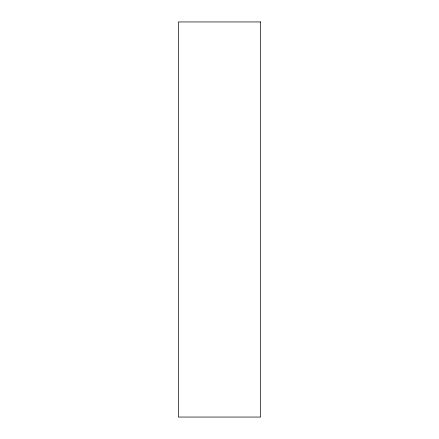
<?xml version="1.0" encoding="UTF-8"?>
<svg xmlns="http://www.w3.org/2000/svg" width="439" height="439" viewBox="0 0 439 439"><rect width="100%" height="100%" fill="white"/><g stroke="black" fill="none" stroke-linecap="round" stroke-linejoin="round"><path stroke-width="0.66" d="M260.656 21.95L178.344 21.95L178.344 417.05L260.656 417.05L260.656 21.95"/></g></svg>
